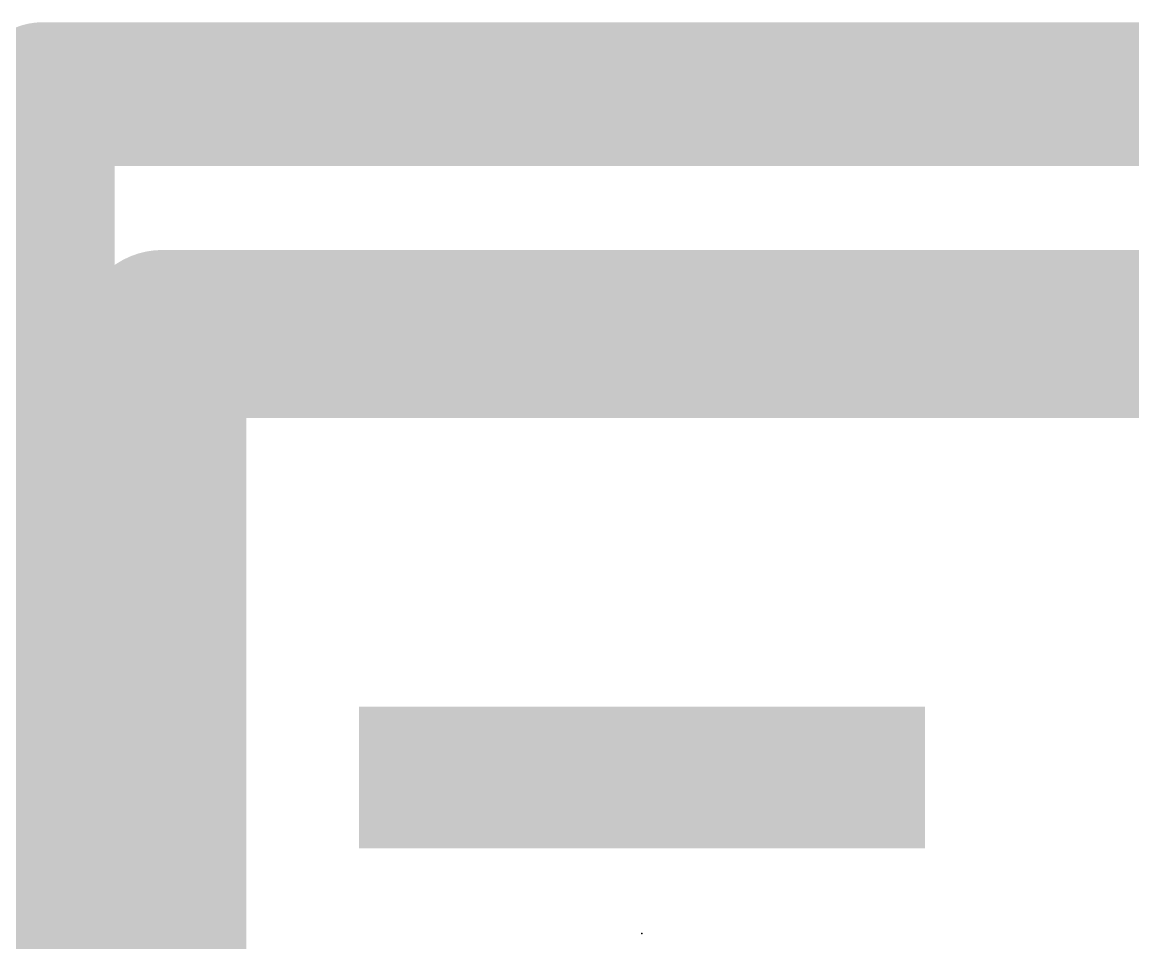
# Model space of a CAD drawing. Extents: x -5 to 103, y -6 to 58.
# Drawn here: x 17.123 to 18.3, y 24.12 to 25.095 of the extents above; entities that cross this region are included whole.
import ezdxf

# ---------------------------------------------------------------- set-up
doc = ezdxf.new("R2010")
doc.units = 0
for name, color, linetype in [('1', 12, 'CONTINUOUS'), ('16', 132, 'CONTINUOUS'), ('23', 53, 'CONTINUOUS')]:
    doc.layers.add(name, color=color, linetype=linetype)

# ---------------------------------------------------------------- blocks, each defined once
blk = doc.blocks.new('RECT')
blk.add_solid([(-0.5, -0.5), (0.5, -0.5), (-0.5, 0.5), (0.5, 0.5)])

msp = doc.modelspace()

# ---------------------------------------------------------------- linework, layer by layer
at = {"layer": '1', "const_width": 0.0889}
for points in [[(17.272, 24.8095, 1), (17.272, 24.7205)], [(17.3165, 24.765, 1), (17.2276, 24.765)], [(17.526, 24.8095, 1), (17.526, 24.7205)], [(17.526, 24.7205, 1), (17.526, 24.8095)]]:
    msp.add_lwpolyline(points, format="xyb", dxfattribs=at)
at = {"layer": '1', "const_width": 0.1778}
for points in [[(17.272, 23.368), (17.272, 24.765)], [(17.272, 24.765), (17.526, 24.765)], [(17.526, 24.765), (19.05, 24.765)]]:
    msp.add_lwpolyline(points, dxfattribs=at)
at = {"layer": '16', "const_width": 0.1524}
for points in [[(17.145, 25.019), (17.145, 23.114)], [(18.923, 25.019), (17.145, 25.019)]]:
    msp.add_lwpolyline(points, dxfattribs=at)
at = {"layer": '16', "const_width": 0.0762}
for points in [[(17.1831, 25.019, 1), (17.1069, 25.019)], [(17.145, 25.0571, 1), (17.145, 24.9809)]]:
    msp.add_lwpolyline(points, format="xyb", dxfattribs=at)
at = {"layer": '23'}
msp.add_point((17.78, 24.13), dxfattribs=at)

# ---------------------------------------------------------------- block references
at = {"layer": '1', "xscale": 0.6, "yscale": 0.15}
msp.add_blockref('RECT', (17.78, 24.295), dxfattribs=at)

doc.saveas('drawing.dxf')
